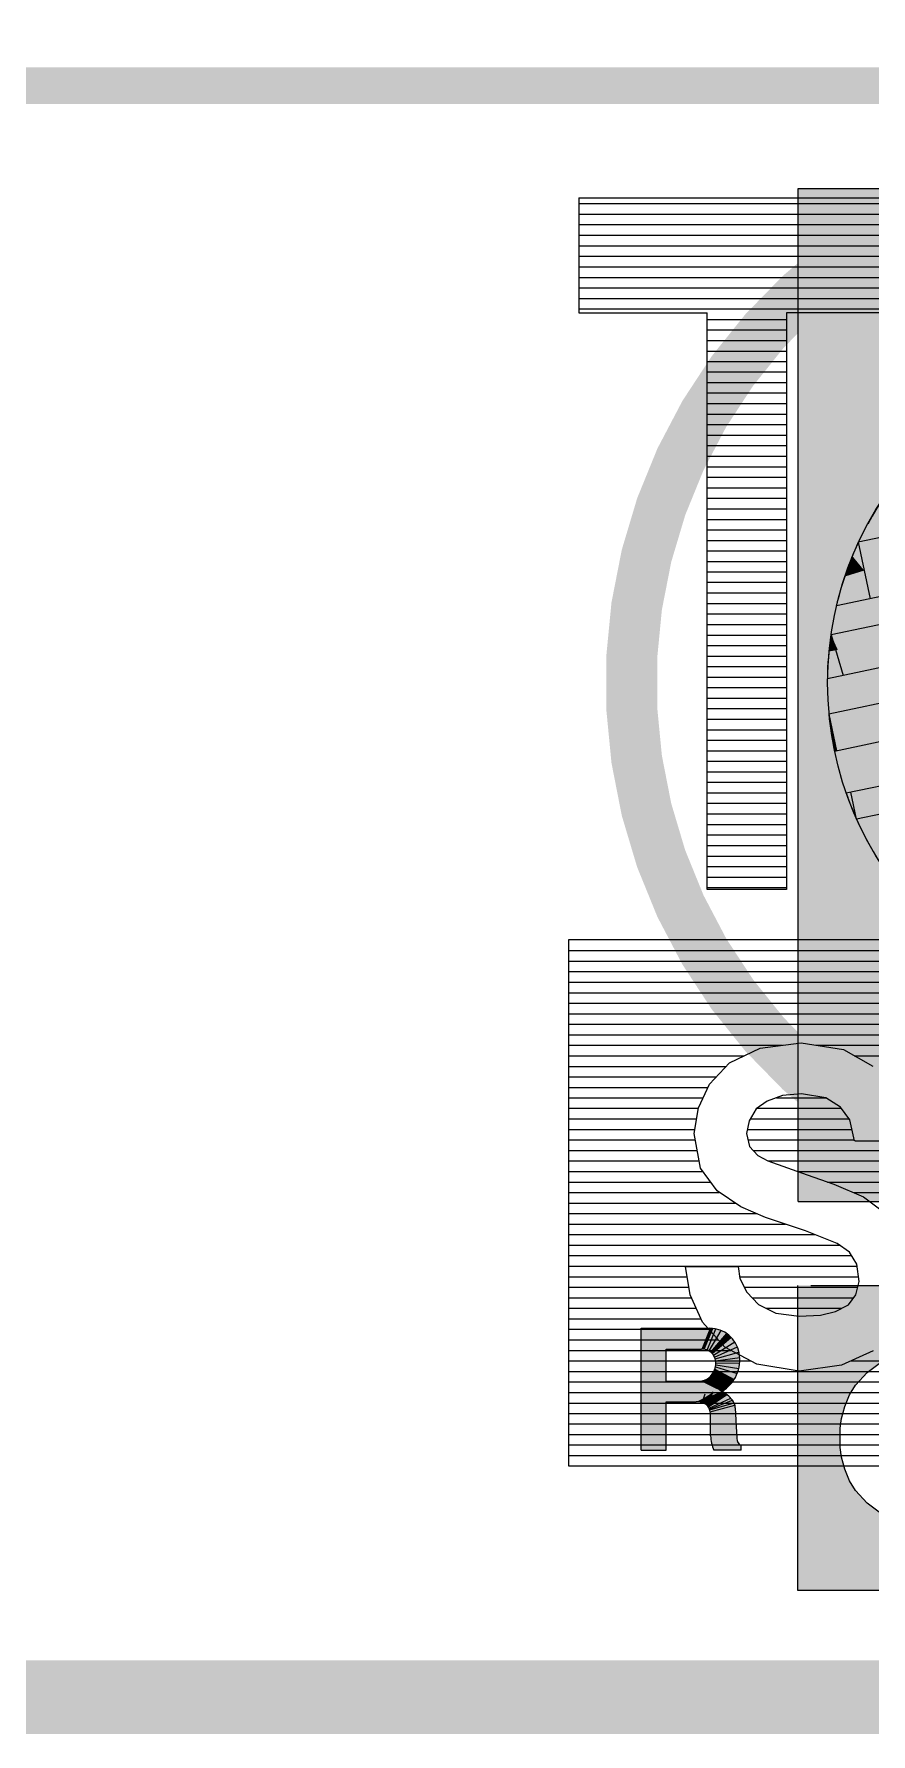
# Model space of a CAD drawing. Header units: inches. Extents: x 2625 to 3066, y 1222 to 1501.
# Drawn here: x 2742.65 to 2754.82, y 1228.25 to 1252.97 of the extents above; entities that cross this region are included whole.
import ezdxf

# ---------------------------------------------------------------- set-up
doc = ezdxf.new("R2010")
doc.units = ezdxf.units.IN
doc.header["$MEASUREMENT"] = 0
for name, color, linetype in [('WLogo Century', 7, 'Continuous'), ('WLogo RAE', 7, 'Continuous'), ('WLogoTSI', 7, 'Continuous')]:
    doc.layers.add(name, color=color, linetype=linetype)

# ---------------------------------------------------------------- blocks, each defined once
blk = doc.blocks.new('L-C')
at = {"linetype": 'Continuous'}
for p, q in [((0.12703, 1.78897), (0.19328, 1.78897)), ((0.15197, 1.75375), (0.1588, 1.74966)), ((0.1529, 1.75573), (0.15771, 1.75421)), ((0.18193, 1.75463), (0.19321, 1.75)), ((0.12703, 1.73466), (0.12703, 1.74944)), ((0.13485, 1.75123), (0.14575, 1.75123)), ((0.148, 1.75145), (0.15151, 1.73802)), ((0.14903, 1.75167), (0.15288, 1.73849)), ((0.14944, 1.75181), (0.15417, 1.73927)), ((0.14985, 1.75198), (0.15539, 1.74032)), ((0.15058, 1.7524), (0.15732, 1.74248)), ((0.15073, 1.75251), (0.15898, 1.74514)), ((0.16579, 1.75315), (0.15898, 1.74514)), ((0.16738, 1.75113), (0.16002, 1.74355)), ((0.16796, 1.75061), (0.16105, 1.74224)), ((0.16865, 1.7501), (0.16233, 1.74089)), ((0.16993, 1.74935), (0.16314, 1.74015)), ((0.17106, 1.74889), (0.16555, 1.73838)), ((0.1724, 1.74855), (0.16868, 1.73678)), ((0.17351, 1.74842), (0.17152, 1.73589)), ((0.17458, 1.74841), (0.1744, 1.73543)), ((0.17564, 1.7485), (0.17738, 1.7354)), ((0.17667, 1.74871), (0.1803, 1.7358)), ((0.17765, 1.74907), (0.18315, 1.73663)), ((0.17862, 1.74959), (0.18594, 1.73807)), ((0.17954, 1.75028), (0.18851, 1.74012)), ((0.18029, 1.75105), (0.19047, 1.74246)), ((0.18099, 1.75202), (0.19207, 1.74542)), ((0.18148, 1.75302), (0.19296, 1.74836)), ((0.15006, 1.73784), (0.13341, 1.73706)), ((0.12703, 1.73466), (0.12971, 1.73466))]:
    blk.add_line(p, q, dxfattribs=at)
for p, q in [((0.12703, 1.78897), (0.12703, 1.77527)), ((0.19328, 1.78897), (0.19328, 1.75169)), ((0.12703, 1.77527), (0.15331, 1.77527)), ((0.15331, 1.77527), (0.15331, 1.75913)), ((0.16458, 1.77527), (0.18201, 1.77527)), ((0.16458, 1.77527), (0.16458, 1.75643)), ((0.18201, 1.77527), (0.18201, 1.75623)), ((0.58107, 1.32877), (0.50653, 1.68396)), ((0.52679, 1.68703), (0.50677, 1.68283)), ((0.60085, 1.33411), (0.52679, 1.68703)), ((0.61867, 1.34107), (0.54591, 1.68782)), ((0.56974, 1.68583), (0.54771, 1.67924)), ((0.63969, 1.35247), (0.56974, 1.68583)), ((0.65298, 1.36143), (0.58551, 1.68297)), ((0.46966, 1.672), (0.48429, 1.67507)), ((0.5425, 1.32491), (0.46966, 1.672)), ((0.55766, 1.32544), (0.48376, 1.67761)), ((0.62003, 1.67105), (0.58936, 1.66461)), ((0.67979, 1.38623), (0.62003, 1.67105))]:
    blk.add_line(p, q)
at = {"const_width": 0.02764}
blk.add_lwpolyline([(0.76397, 1.32076, 2.151009), (0.32363, 1.32076, 2.25)], format="xyb", dxfattribs=at)
at = {"linetype": 'Continuous'}
for points in [[(0.14575, 1.75123, 0.04518), (0.14861, 1.75156, 0.23841), (0.15249, 1.75465, 0.123436), (0.15331, 1.75913)], [(0.16458, 1.75643, 0.398028), (0.17526, 1.74846, 0.408527), (0.18201, 1.75623, 0.408527)], [(0.15006, 1.73784, 0.166405), (0.15431, 1.73938, 0.10668), (0.15898, 1.74514, 0.10668)], [(0.15898, 1.74514, 0.318957), (0.1799, 1.73573, 0.369216), (0.19328, 1.75169, 0.369216)]]:
    blk.add_lwpolyline(points, format="xyb", dxfattribs=at)
blk.add_circle((0.5438, 1.50637), 0.18133)
for centre, radius, start, end in [((0.15249, 1.75465), 1.8e-15, 134.90007, 296.56505), ((0.13634, 1.7268), 0.02448, 93.4801, 112.33207), ((0.17526, 1.74846), 3.6e-15, 90, 269.60933), ((0.13365, 1.73265), 0.00442, 93.07797, 152.89009), ((0.1799, 1.73573), 4e-16, 90, 260.91991)]:
    blk.add_arc(centre, radius, start, end, dxfattribs=at)
for centre, radius, start, end in [((0.5438, 1.50637), 0.18146, 95.37979, 101.85105), ((0.54556, 1.53979), 0.14803, 80.59797, 89.86285), ((0.5438, 1.50637), 0.18146, 65.16097, 76.71239), ((0.5438, 1.50637), 0.18146, 108.99781, 211.85418), ((0.5438, 1.50637), 0.18146, 109.32318, 114.11439), ((0.54418, 1.50645), 0.18108, 321.96124, 61.74085)]:
    blk.add_arc(centre, radius, start, end)
for points in [[(0.12703, 1.78897), (0.12703, 1.77527), (0.19328, 1.78897), (0.18201, 1.77527)], [(0.19328, 1.78897), (0.19328, 1.75169), (0.18201, 1.77527), (0.18201, 1.75623)], [(0.16458, 1.77527), (0.16458, 1.75643), (0.15331, 1.77527), (0.15331, 1.75913)], [(0.15197, 1.75375), (0.15073, 1.75251), (0.15614, 1.75214), (0.15898, 1.74514)], [(0.1529, 1.75573), (0.15197, 1.75375), (0.1553, 1.75497), (0.1588, 1.74966)], [(0.15331, 1.75913), (0.1529, 1.75573), (0.15331, 1.75913), (0.1553, 1.75497)], [(0.15331, 1.75913), (0.15898, 1.74514), (0.16458, 1.75643), (0.15898, 1.74514)], [(0.16579, 1.75315), (0.16458, 1.75643), (0.15898, 1.74514), (0.16458, 1.75643)], [(0.19328, 1.75169), (0.19321, 1.75), (0.18193, 1.75463), (0.18148, 1.75302)], [(0.18193, 1.75463), (0.18148, 1.75302), (0.19321, 1.75), (0.19296, 1.74836)], [(0.18201, 1.75623), (0.18193, 1.75463), (0.19328, 1.75169), (0.19321, 1.75)], [(0.13485, 1.75123), (0.13341, 1.73706), (0.12703, 1.74944), (0.12971, 1.73466)], [(0.12971, 1.73466), (0.12703, 1.73466), (0.12971, 1.73466), (0.12703, 1.74944)], [(0.14719, 1.75133), (0.15006, 1.73784), (0.13485, 1.75123), (0.13341, 1.73706)], [(0.148, 1.75145), (0.14719, 1.75133), (0.15151, 1.73802), (0.15006, 1.73784)], [(0.14903, 1.75167), (0.148, 1.75145), (0.15288, 1.73849), (0.15151, 1.73802)], [(0.14944, 1.75181), (0.14903, 1.75167), (0.15417, 1.73927), (0.15288, 1.73849)], [(0.14985, 1.75198), (0.14944, 1.75181), (0.15539, 1.74032), (0.15417, 1.73927)], [(0.15058, 1.7524), (0.14985, 1.75198), (0.15732, 1.74248), (0.15539, 1.74032)], [(0.15073, 1.75251), (0.15058, 1.7524), (0.15898, 1.74514), (0.15732, 1.74248)], [(0.16738, 1.75113), (0.16579, 1.75315), (0.16002, 1.74355), (0.15898, 1.74514)], [(0.16796, 1.75061), (0.16738, 1.75113), (0.16105, 1.74224), (0.16002, 1.74355)], [(0.16865, 1.7501), (0.16796, 1.75061), (0.16233, 1.74089), (0.16105, 1.74224)], [(0.16993, 1.74935), (0.16865, 1.7501), (0.16314, 1.74015), (0.16233, 1.74089)], [(0.17106, 1.74889), (0.16993, 1.74935), (0.16555, 1.73838), (0.16314, 1.74015)], [(0.1724, 1.74855), (0.17106, 1.74889), (0.16868, 1.73678), (0.16555, 1.73838)], [(0.17351, 1.74842), (0.1724, 1.74855), (0.17152, 1.73589), (0.16868, 1.73678)], [(0.17458, 1.74841), (0.17351, 1.74842), (0.1744, 1.73543), (0.17152, 1.73589)], [(0.17564, 1.7485), (0.17458, 1.74841), (0.17738, 1.7354), (0.1744, 1.73543)], [(0.17667, 1.74871), (0.17564, 1.7485), (0.1803, 1.7358), (0.17738, 1.7354)], [(0.17765, 1.74907), (0.17667, 1.74871), (0.18315, 1.73663), (0.1803, 1.7358)], [(0.17862, 1.74959), (0.17765, 1.74907), (0.18594, 1.73807), (0.18315, 1.73663)], [(0.17954, 1.75028), (0.17862, 1.74959), (0.18851, 1.74012), (0.18594, 1.73807)], [(0.18029, 1.75105), (0.17954, 1.75028), (0.19047, 1.74246), (0.18851, 1.74012)], [(0.18099, 1.75202), (0.18029, 1.75105), (0.19207, 1.74542), (0.19047, 1.74246)], [(0.19207, 1.74542), (0.18099, 1.75202), (0.19296, 1.74836), (0.18148, 1.75302)], [(0.19321, 1.75), (0.19296, 1.74836), (0.19207, 1.74542), (0.18099, 1.75202)]]:
    blk.add_solid(points, dxfattribs=at)
for points in [[(0.51678, 1.68493), (0.50677, 1.68283), (0.51662, 1.68578), (0.50653, 1.68396)], [(0.52679, 1.68703), (0.60085, 1.33411), (0.50677, 1.68283), (0.58083, 1.32991)], [(0.51678, 1.68493), (0.52679, 1.68703), (0.51678, 1.68493), (0.51628, 1.68573)], [(0.56073, 1.68704), (0.56157, 1.68215), (0.54591, 1.68782), (0.54771, 1.67924)], [(0.56974, 1.68583), (0.63969, 1.35247), (0.54771, 1.67924), (0.61687, 1.34965)], [(0.56157, 1.68215), (0.56974, 1.68583), (0.56157, 1.68215), (0.56077, 1.68704)], [(0.6047, 1.66783), (0.59555, 1.6803), (0.58936, 1.66461), (0.58551, 1.68297)], [(0.6047, 1.66783), (0.60142, 1.67844), (0.6047, 1.66783), (0.59555, 1.6803)], [(0.46966, 1.672), (0.48429, 1.67507), (0.46966, 1.672), (0.48376, 1.67761)], [(0.48429, 1.67507), (0.55712, 1.32798), (0.46966, 1.672), (0.5425, 1.32491)], [(0.62003, 1.67105), (0.67979, 1.38623), (0.58936, 1.66461), (0.64913, 1.37979)], [(0.6047, 1.66783), (0.60677, 1.67656), (0.6047, 1.66783), (0.60142, 1.67844)], [(0.6047, 1.66783), (0.6126, 1.67428), (0.6047, 1.66783), (0.60677, 1.67656)], [(0.6047, 1.66783), (0.62003, 1.67105), (0.6047, 1.66783), (0.6126, 1.67428)]]:
    blk.add_solid(points)
blk = doc.blocks.new('L-RAE')
for p, q in [((0.22484, 1.70599), (0.05945, 1.70599)), ((0.05945, 1.70599), (0.05945, 0.30936)), ((0.22484, 1.69875), (0.22484, 1.04699)), ((0.27035, 1.70561), (0.82035, 1.70561)), ((0.27035, 1.70561), (0.27035, 1.54061)), ((0.82035, 1.70561), (0.82035, 1.54061))]:
    blk.add_line(p, q)
blk.add_lwpolyline([(0.10059, 1.66025), (0.10662, 1.6681), (0.11356, 1.67449), (0.11868, 1.67778), (0.12507, 1.68033), (0.13165, 1.68216), (0.13677, 1.68289), (0.14211, 1.68289), (0.14744, 1.68289), (0.15256, 1.68216), (0.15914, 1.68033), (0.16554, 1.67778), (0.17065, 1.67449), (0.1776, 1.6681), (0.18363, 1.66025)])
for points in [[(0.10059, 1.66025), (0.09857, 1.65404), (0.08589, 1.70599), (0.05945, 1.70599)], [(0.09857, 1.65404), (0.09711, 1.64308), (0.05945, 1.70599), (0.05945, 1.66425)], [(0.0969, 1.41945), (0.09695, 1.34822), (0.05945, 1.70599), (0.05945, 1.31569)], [(0.13165, 1.68216), (0.13677, 1.68289), (0.08589, 1.70599), (0.13678, 1.70599)], [(0.12507, 1.68033), (0.13165, 1.68216), (0.08589, 1.70599), (0.13165, 1.68216)], [(0.12507, 1.68033), (0.11868, 1.67778), (0.08589, 1.70599), (0.11868, 1.67778)], [(0.11868, 1.67778), (0.11356, 1.67449), (0.08589, 1.70599), (0.11356, 1.67449)], [(0.08589, 1.70599), (0.11356, 1.67449), (0.10662, 1.6681), (0.08589, 1.70599)], [(0.10662, 1.6681), (0.08589, 1.70599), (0.10662, 1.6681), (0.11356, 1.67449)], [(0.10662, 1.6681), (0.10059, 1.66025), (0.08589, 1.70599), (0.10059, 1.66025)], [(0.13677, 1.68289), (0.14744, 1.68289), (0.13678, 1.70599), (0.14744, 1.68289)], [(0.14744, 1.68289), (0.15256, 1.68216), (0.13678, 1.70599), (0.1685, 1.70599)], [(0.15256, 1.68216), (0.15914, 1.68033), (0.1685, 1.70599), (0.20127, 1.70599)], [(0.15914, 1.68033), (0.16554, 1.67778), (0.20127, 1.70599), (0.22484, 1.70599)], [(0.17065, 1.67449), (0.16554, 1.67778), (0.22484, 1.70599), (0.16554, 1.67778)], [(0.17065, 1.67449), (0.1776, 1.6681), (0.22484, 1.70599), (0.22484, 1.69892)], [(0.1776, 1.6681), (0.18363, 1.66025), (0.22484, 1.69892), (0.22484, 1.67528)], [(0.27035, 1.70561), (0.27035, 1.54061), (0.82035, 1.70561), (0.82035, 1.54061)], [(0.18363, 1.66025), (0.18564, 1.65404), (0.22484, 1.67528), (0.18564, 1.65404)], [(0.18564, 1.65404), (0.1871, 1.64308), (0.22484, 1.67528), (0.22484, 1.64096)]]:
    blk.add_solid(points)
blk = doc.blocks.new('*X3')
at = {"color": 0}
for p, q in [((0.9062, 7.65), (2.8438, 7.65)), ((0.9062, 7.6437), (2.8438, 7.6437)), ((0.9062, 7.6375), (2.8438, 7.6375)), ((0.9062, 7.6312), (2.8438, 7.6312)), ((0.9062, 7.625), (2.8438, 7.625)), ((0.9062, 7.6188), (2.8438, 7.6188)), ((0.9062, 7.6125), (2.8438, 7.6125)), ((0.9062, 7.6063), (2.8438, 7.6063)), ((0.9062, 7.6), (2.8438, 7.6)), ((0.9062, 7.5938), (1.0334, 7.5938)), ((0.9062, 7.5875), (1.0106, 7.5875)), ((1.0531, 7.5938), (1.582, 7.5938)), ((1.076, 7.5875), (1.249, 7.5875)), ((0.9062, 7.5812), (1, 7.5812)), ((0.9062, 7.575), (0.9941, 7.575)), ((0.9062, 7.5687), (0.9891, 7.5687)), ((0.9062, 7.5625), (0.9862, 7.5625)), ((0.9062, 7.5563), (0.9834, 7.5563)), ((1.0183, 7.5563), (1.0684, 7.5563)), ((1.0297, 7.5625), (1.0591, 7.5625)), ((0.9062, 7.55), (0.9823, 7.55)), ((1.0143, 7.55), (1.0729, 7.55)), ((0.9062, 7.5438), (0.9813, 7.5438)), ((0.9062, 7.5375), (0.9816, 7.5375)), ((1.0125, 7.5438), (1.0746, 7.5438)), ((1.0129, 7.5375), (1.076, 7.5375)), ((0.9062, 7.5312), (0.9827, 7.5312)), ((0.9062, 7.525), (0.9839, 7.525)), ((1.0161, 7.5312), (1.2761, 7.5312)), ((1.0248, 7.525), (1.2791, 7.525)), ((0.9062, 7.5187), (0.986, 7.5187)), ((1.0422, 7.5187), (1.2821, 7.5187)), ((0.9062, 7.5125), (0.9906, 7.5125)), ((0.9062, 7.5062), (0.9958, 7.5062)), ((1.0601, 7.5125), (1.2852, 7.5125)), ((1.0755, 7.5062), (1.2882, 7.5062)), ((0.9062, 7.5), (1.0052, 7.5)), ((0.9062, 7.4938), (1.018, 7.4938)), ((0.9062, 7.4875), (1.0352, 7.4875)), ((0.9062, 7.4813), (1.0528, 7.4813)), ((0.9062, 7.475), (1.0674, 7.475)), ((0.9062, 7.4688), (1.0744, 7.4688)), ((0.9062, 7.4625), (1.0778, 7.4625)), ((0.9062, 7.4562), (0.9767, 7.4562)), ((1.0079, 7.4562), (1.0785, 7.4562)), ((0.9062, 7.45), (0.9777, 7.45)), ((1.0107, 7.45), (1.078, 7.45)), ((0.9062, 7.4437), (0.9792, 7.4437)), ((0.9062, 7.4375), (0.9821, 7.4375)), ((1.0153, 7.4437), (1.0757, 7.4437)), ((1.0236, 7.4375), (1.0685, 7.4375)), ((0.9062, 7.4313), (0.985, 7.4313)), ((0.9062, 7.425), (0.9897, 7.425)), ((0.9062, 7.4188), (0.9952, 7.4188)), ((0.9062, 7.4125), (1.0026, 7.4125)), ((0.9062, 7.4062), (1.0143, 7.4062)), ((1.0742, 7.4062), (1.3029, 7.4062)), ((0.9062, 7.4), (2.8438, 7.4)), ((0.9062, 7.3937), (2.8438, 7.3937)), ((0.9062, 7.3875), (2.8438, 7.3875)), ((0.9062, 7.3812), (2.8438, 7.3812)), ((0.9062, 7.375), (2.8438, 7.375)), ((0.9062, 7.3688), (2.8438, 7.3688)), ((0.9062, 7.3625), (2.8438, 7.3625)), ((0.9062, 7.3563), (2.8438, 7.3563)), ((0.9062, 7.35), (2.8438, 7.35))]:
    blk.add_line(p, q, dxfattribs=at)
blk = doc.blocks.new('*X4')
at = {"color": 0}
for p, q in [((0.9124, 8.0938), (1.1128, 8.0938)), ((0.9124, 8.0875), (1.1128, 8.0875)), ((0.9124, 8.0813), (1.1128, 8.0813)), ((0.9124, 8.075), (1.1128, 8.075)), ((0.9124, 8.0687), (1.1128, 8.0687)), ((0.9124, 8.0625), (1.1128, 8.0625)), ((0.9124, 8.0563), (1.1128, 8.0563)), ((0.9124, 8.05), (1.1128, 8.05)), ((0.9124, 8.0438), (1.1128, 8.0438)), ((0.9124, 8.0375), (1.1128, 8.0375)), ((0.9124, 8.0312), (1.1128, 8.0312)), ((0.9886, 8.025), (1.0358, 8.025)), ((0.9886, 8.0188), (1.0358, 8.0188)), ((0.9886, 8.0125), (1.0358, 8.0125)), ((0.9886, 8.0062), (1.0358, 8.0062)), ((0.9886, 8), (1.0358, 8)), ((0.9886, 7.9938), (1.0358, 7.9938)), ((0.9886, 7.9875), (1.0358, 7.9875)), ((0.9886, 7.9813), (1.0358, 7.9813)), ((0.9886, 7.975), (1.0358, 7.975)), ((0.9886, 7.9688), (1.0358, 7.9688)), ((0.9886, 7.9625), (1.0358, 7.9625)), ((0.9886, 7.9562), (1.0358, 7.9562)), ((0.9886, 7.95), (1.0358, 7.95)), ((0.9886, 7.9437), (1.0358, 7.9437)), ((0.9886, 7.9375), (1.0358, 7.9375)), ((0.9886, 7.9313), (1.0358, 7.9313)), ((0.9886, 7.925), (1.0358, 7.925)), ((0.9886, 7.9188), (1.0358, 7.9188)), ((0.9886, 7.9125), (1.0358, 7.9125)), ((0.9886, 7.9062), (1.0358, 7.9062)), ((0.9886, 7.9), (1.0358, 7.9)), ((0.9886, 7.8937), (1.0358, 7.8937)), ((0.9886, 7.8875), (1.0358, 7.8875)), ((0.9886, 7.8812), (1.0358, 7.8812)), ((0.9886, 7.875), (1.0358, 7.875)), ((0.9886, 7.8688), (1.0358, 7.8688)), ((0.9886, 7.8625), (1.0358, 7.8625)), ((0.9886, 7.8563), (1.0358, 7.8563)), ((0.9886, 7.85), (1.0358, 7.85)), ((0.9886, 7.8438), (1.0358, 7.8438)), ((0.9886, 7.8375), (1.0358, 7.8375)), ((0.9886, 7.8312), (1.0358, 7.8312)), ((0.9886, 7.825), (1.0358, 7.825)), ((0.9886, 7.8187), (1.0358, 7.8187)), ((0.9886, 7.8125), (1.0358, 7.8125)), ((0.9886, 7.8063), (1.0358, 7.8063)), ((0.9886, 7.8), (1.0358, 7.8)), ((0.9886, 7.7938), (1.0358, 7.7938)), ((0.9886, 7.7875), (1.0358, 7.7875)), ((0.9886, 7.7812), (1.0358, 7.7812)), ((0.9886, 7.775), (1.0358, 7.775)), ((0.9886, 7.7687), (1.0358, 7.7687)), ((0.9886, 7.7625), (1.0358, 7.7625)), ((0.9886, 7.7562), (1.0358, 7.7562)), ((0.9886, 7.75), (1.0358, 7.75)), ((0.9886, 7.7438), (1.0358, 7.7438)), ((0.9886, 7.7375), (1.0358, 7.7375)), ((0.9886, 7.7313), (1.0358, 7.7313)), ((0.9886, 7.725), (1.0358, 7.725)), ((0.9886, 7.7188), (1.0358, 7.7188)), ((0.9886, 7.7125), (1.0358, 7.7125)), ((0.9886, 7.7062), (1.0358, 7.7062)), ((0.9886, 7.7), (1.0358, 7.7)), ((0.9886, 7.6937), (1.0358, 7.6937)), ((0.9886, 7.6875), (1.0358, 7.6875))]:
    blk.add_line(p, q, dxfattribs=at)
blk = doc.blocks.new('L-T')
for p, q in [((0.862, 1.9679), (0.7937, 1.9679)), ((0.7937, 1.9679), (0.7937, 1.8917)), ((0.862, 1.9679), (0.862, 1.7675)), ((0.1939, 1.8944), (0.2101, 1.9018)), ((0.2101, 1.9018), (0.2271, 1.9046)), ((0.2271, 1.9046), (0.2271, 1.8733)), ((0.2854, 1.8956), (0.3061, 1.8994)), ((0.3061, 1.8994), (0.3212, 1.8969)), ((0.1791, 1.8812), (0.1939, 1.8944)), ((0.2719, 1.8858), (0.2854, 1.8956)), ((0.3212, 1.8969), (0.3354, 1.8903)), ((0.3354, 1.8903), (0.348, 1.8785)), ((0.4511, 1.8917), (0.7937, 1.8917)), ((0.4511, 1.8445), (0.4511, 1.8917)), ((0.1689, 1.8621), (0.1791, 1.8812)), ((0.2624, 1.8716), (0.2719, 1.8858)), ((0.2198, 1.8723), (0.2118, 1.8682)), ((0.2271, 1.8733), (0.2198, 1.8723)), ((0.2562, 1.857), (0.2624, 1.8716)), ((0.348, 1.8785), (0.3568, 1.8603)), ((0.1648, 1.837), (0.1689, 1.8621)), ((0.2044, 1.8611), (0.1993, 1.851)), ((0.2118, 1.8682), (0.2044, 1.8611)), ((0.293, 1.8615), (0.2898, 1.8556)), ((0.2984, 1.8665), (0.293, 1.8615)), ((0.3061, 1.8683), (0.2984, 1.8665)), ((0.3135, 1.8668), (0.3061, 1.8683)), ((0.3206, 1.8625), (0.3135, 1.8668)), ((0.3252, 1.8561), (0.3206, 1.8625)), ((0.3568, 1.8603), (0.3599, 1.8358)), ((0.1993, 1.851), (0.1976, 1.837)), ((0.2482, 1.8332), (0.2562, 1.857)), ((0.2898, 1.8556), (0.2814, 1.8323)), ((0.3286, 1.8469), (0.3252, 1.8561)), ((0.3297, 1.8357), (0.3286, 1.8469)), ((0.7937, 1.8445), (0.4511, 1.8445)), ((0.7937, 1.7675), (0.7937, 1.8445)), ((0.1684, 1.812), (0.1648, 1.837)), ((0.1976, 1.837), (0.1982, 1.8244)), ((0.2407, 1.8144), (0.2482, 1.8332)), ((0.2814, 1.8323), (0.2759, 1.8164)), ((0.3272, 1.8212), (0.3297, 1.8357)), ((0.3599, 1.8358), (0.3559, 1.8108)), ((0.1982, 1.8244), (0.2003, 1.8154)), ((0.3217, 1.8124), (0.3272, 1.8212)), ((0.1769, 1.793), (0.1684, 1.812)), ((0.2003, 1.8154), (0.2043, 1.8077)), ((0.2356, 1.8072), (0.2407, 1.8144)), ((0.2759, 1.8164), (0.2684, 1.7988)), ((0.3141, 1.807), (0.3217, 1.8124)), ((0.3559, 1.8108), (0.346, 1.7932)), ((0.2043, 1.8077), (0.2101, 1.8033)), ((0.2101, 1.8033), (0.2181, 1.8015)), ((0.2181, 1.8015), (0.2284, 1.8027)), ((0.2284, 1.8027), (0.2356, 1.8072)), ((0.2684, 1.7988), (0.2571, 1.7837)), ((0.3017, 1.8042), (0.3141, 1.807)), ((0.3017, 1.8038), (0.3017, 1.8042)), ((0.3017, 1.8038), (0.3017, 1.7729))]:
    blk.add_line(p, q)
blk.add_lwpolyline([(0.1085, 1.9741), (0.1085, 0.0366), (0.421, 0.0366), (0.421, 1.9741), (0.1085, 1.9741)])
at = {"rotation": 270}
for name in ['*X3', '*X4']:
    blk.add_blockref(name, (-7.2353, 2.8803), dxfattribs=at)

msp = doc.modelspace()

# ---------------------------------------------------------------- linework, layer by layer
at = {"color": 7, "linetype": 'Continuous', "lineweight": 20}
for points, const_width in [([(2632.0935, 1228.7897), (3060.5835, 1228.7897), (3060.5835, 1496.596), (2632.0935, 1496.596), (2632.0935, 1228.7897)], 1.0712), ([(3060.5835, 1252.2228), (2739.216, 1252.2228), (2739.216, 1228.7897)], 0.5356)]:
    msp.add_lwpolyline(points, dxfattribs=dict(at, const_width=const_width))

# ---------------------------------------------------------------- block references
at = {"layer": 'WLogo Century', "color": 7, "linetype": 'Continuous', "lineweight": 20, "xscale": 26.78062499999987, "yscale": 26.78062499999987, "zscale": 26.78062499999987, "rotation": 90}
msp.add_blockref('L-C', (2799.3842, 1228.9773), dxfattribs=at)
at = {"layer": 'WLogo RAE', "color": 7, "linetype": 'Continuous', "lineweight": 20, "xscale": 26.78062499999987, "yscale": 26.78062499999987, "zscale": 26.78062499999987, "rotation": 90}
msp.add_blockref('L-RAE', (2799.4361, 1228.7548), dxfattribs=at)
at = {"layer": 'WLogoTSI', "color": 7, "linetype": 'Continuous', "lineweight": 20, "xscale": 24.4737914456432, "yscale": 24.4737914456432, "zscale": 24.4737914456432, "rotation": 90}
msp.add_blockref('L-T', (2798.7324, 1229.4959), dxfattribs=at)

doc.saveas('drawing.dxf')
